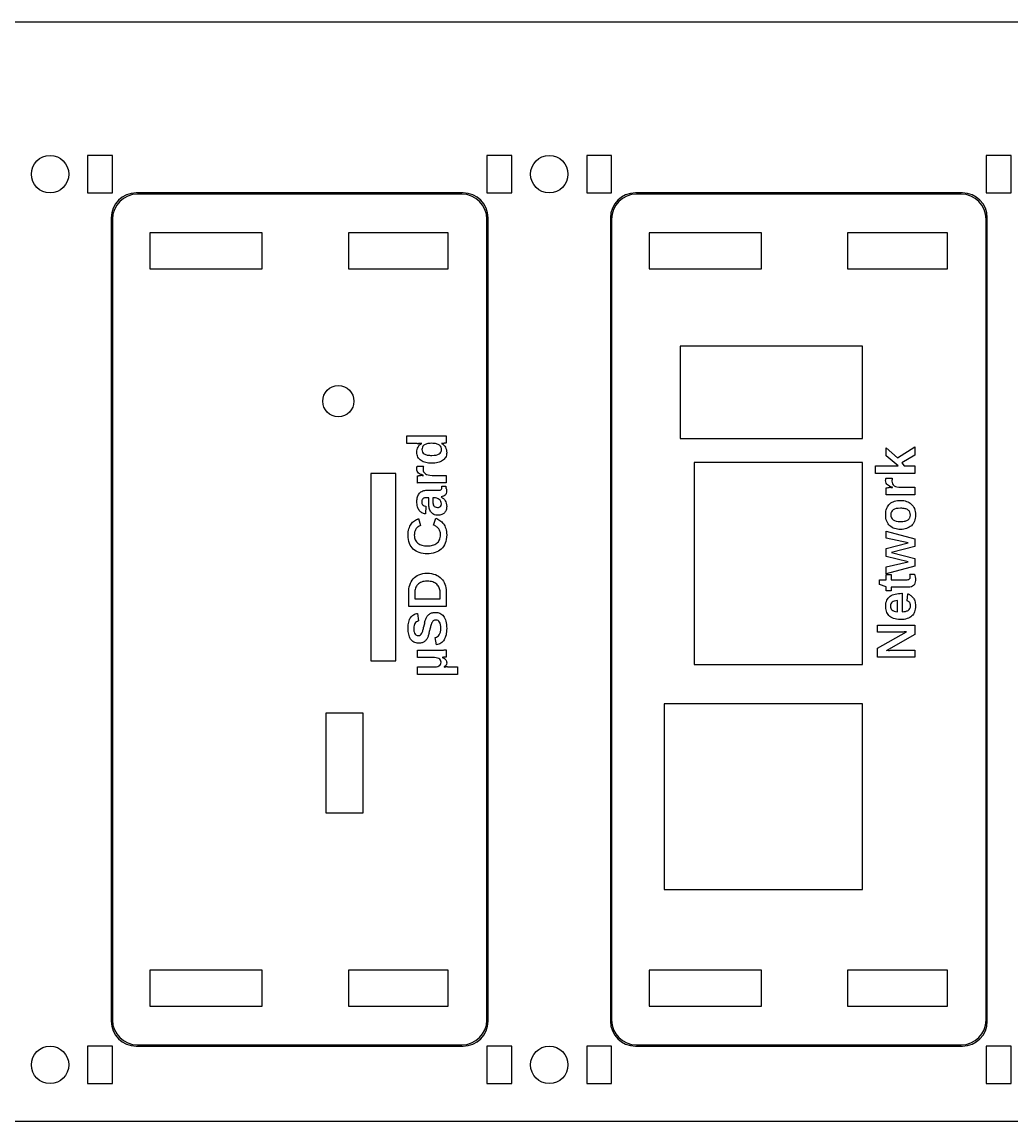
# Model space of a CAD drawing. Header units: millimetres. Extents: x 0 to 575, y 0 to 378.
# Drawn here: x 218.7 to 298, y 0 to 88.1 of the extents above; entities that cross this region are included whole.
import ezdxf

# ---------------------------------------------------------------- set-up
doc = ezdxf.new("R2010")
doc.units = ezdxf.units.MM
doc.layers.get('0').update_dxf_attribs({"color": 178, "true_color": 0x000000})
for name, color, linetype, true_color in [('cutout', 1, 'Continuous', 0xff0000), ('inner-cutout', 5, 'Continuous', 0x0000ff), ('outer-cutout', 6, 'Continuous', 0xff00ff), ('text', 3, 'Continuous', 0x00ff00)]:
    doc.layers.add(name, color=color, linetype=linetype, true_color=true_color)

msp = doc.modelspace()

# ---------------------------------------------------------------- linework, layer by layer
for p, q in [((2, 88.1), (480, 88.1)), ((2, 0), (480, 0))]:
    msp.add_line(p, q)
at = {"layer": 'cutout'}
for p, q in [((226, 77.4), (224, 77.4)), ((224, 77.4), (224, 74.4)), ((226, 74.4), (226, 77.4)), ((258, 77.4), (256, 77.4)), ((256, 77.4), (256, 74.4)), ((258, 74.4), (258, 77.4)), ((266, 77.4), (264, 77.4)), ((264, 77.4), (264, 74.4)), ((266, 74.4), (266, 77.4)), ((298, 77.4), (296, 77.4)), ((296, 77.4), (296, 74.4)), ((298, 74.4), (298, 77.4)), ((224, 74.4), (226, 74.4)), ((254.1, 74.4), (227.9, 74.4)), ((256, 74.4), (258, 74.4)), ((264, 74.4), (266, 74.4)), ((294.1, 74.4), (267.9, 74.4)), ((296, 74.4), (298, 74.4)), ((225.9, 72.4), (225.9, 8)), ((256.1, 8), (256.1, 72.4)), ((265.9, 72.4), (265.9, 8)), ((296.1, 8), (296.1, 72.4)), ((226, 6), (224, 6)), ((224, 6), (224, 3)), ((226, 3), (226, 6)), ((227.9, 6), (254.1, 6)), ((258, 6), (256, 6)), ((256, 6), (256, 3)), ((258, 3), (258, 6)), ((266, 6), (264, 6)), ((264, 6), (264, 3)), ((266, 3), (266, 6)), ((267.9, 6), (294.1, 6)), ((298, 6), (296, 6)), ((296, 6), (296, 3)), ((298, 3), (298, 6)), ((224, 3), (226, 3)), ((256, 3), (258, 3)), ((264, 3), (266, 3)), ((296, 3), (298, 3))]:
    msp.add_line(p, q, dxfattribs=at)
for centre in [(221, 75.9), (261, 75.9), (221, 4.5), (261, 4.5)]:
    msp.add_circle(centre, 1.5, dxfattribs=at)
for centre, start, end in [((227.9, 72.4), 90, 180), ((254.1, 72.4), 0, 90), ((267.9, 72.4), 90, 180), ((294.1, 72.4), 0, 90), ((227.9, 8), 180, 270), ((254.1, 8), 270, 0), ((267.9, 8), 180, 270), ((294.1, 8), 270, 0)]:
    msp.add_arc(centre, 2, start, end, dxfattribs=at)
at = {"layer": 'inner-cutout', "lineweight": -3}
for p, q in [((229, 71.2), (229, 68.3)), ((238, 71.2), (229, 71.2)), ((238, 68.3), (238, 71.2)), ((244.9, 71.2), (244.9, 68.3)), ((252.9, 71.2), (244.9, 71.2)), ((252.9, 68.3), (252.9, 71.2)), ((269, 71.2), (269, 68.3)), ((278, 71.2), (269, 71.2)), ((278, 68.3), (278, 71.2)), ((284.9, 71.2), (284.9, 68.3)), ((292.9, 71.2), (284.9, 71.2)), ((292.9, 68.3), (292.9, 71.2)), ((229, 68.3), (238, 68.3)), ((244.9, 68.3), (252.9, 68.3)), ((269, 68.3), (278, 68.3)), ((284.9, 68.3), (292.9, 68.3)), ((229, 12.1), (229, 9.2)), ((238, 12.1), (229, 12.1)), ((238, 9.2), (238, 12.1)), ((244.9, 12.1), (244.9, 9.2)), ((252.9, 12.1), (244.9, 12.1)), ((252.9, 9.2), (252.9, 12.1)), ((269, 12.1), (269, 9.2)), ((278, 12.1), (269, 12.1)), ((278, 9.2), (278, 12.1)), ((284.9, 12.1), (284.9, 9.2)), ((292.9, 12.1), (284.9, 12.1)), ((292.9, 9.2), (292.9, 12.1)), ((229, 9.2), (238, 9.2)), ((244.9, 9.2), (252.9, 9.2)), ((269, 9.2), (278, 9.2)), ((284.9, 9.2), (292.9, 9.2))]:
    msp.add_line(p, q, dxfattribs=at)
at = {"layer": 'inner-cutout'}
for p, q in [((286.1, 62.1), (271.5, 62.1)), ((271.5, 62.1), (271.5, 54.7)), ((286.1, 54.7), (286.1, 62.1)), ((271.5, 54.7), (286.1, 54.7)), ((286.1, 52.8), (272.6, 52.8)), ((272.6, 52.8), (272.6, 36.6)), ((286.1, 36.6), (286.1, 52.8)), ((246.7, 51.9), (246.7, 36.9)), ((248.7, 51.9), (246.7, 51.9)), ((248.7, 36.9), (248.7, 51.9)), ((246.7, 36.9), (248.7, 36.9)), ((272.6, 36.6), (286.1, 36.6)), ((243.1, 32.7), (243.1, 24.7)), ((246.1, 32.7), (243.1, 32.7)), ((246.1, 24.7), (246.1, 32.7)), ((286.1, 33.45), (270.2, 33.45)), ((270.2, 33.45), (270.2, 18.55)), ((286.1, 18.55), (286.1, 33.45)), ((243.1, 24.7), (246.1, 24.7)), ((270.2, 18.55), (286.1, 18.55))]:
    msp.add_line(p, q, dxfattribs=at)
msp.add_circle((244.1, 57.7), 1.25, dxfattribs=at)
at = {"layer": 'outer-cutout', "lineweight": -3}
for p, q in [((254, 74.3), (228, 74.3)), ((294, 74.3), (268, 74.3)), ((226, 72.3), (226, 8.1)), ((256, 8.1), (256, 72.3)), ((266, 72.3), (266, 8.1)), ((296, 8.1), (296, 72.3)), ((228, 6.1), (254, 6.1)), ((268, 6.1), (294, 6.1))]:
    msp.add_line(p, q, dxfattribs=at)
for centre, start, end in [((228, 72.3), 90, 180), ((254, 72.3), 0, 90), ((268, 72.3), 90, 180), ((294, 72.3), 0, 90), ((228, 8.1), 180, 270), ((254, 8.1), 270, 0), ((268, 8.1), 180, 270), ((294, 8.1), 270, 0)]:
    msp.add_arc(centre, 2, start, end, dxfattribs=at)
at = {"layer": 'text'}
for p, q in [((249.577, 54.315), (249.577, 54.913)), ((249.577, 54.913), (252.235, 54.913)), ((252.737, 54.93), (252.737, 54.351)), ((250.419, 54.315), (249.577, 54.315)), ((250.798, 54.315), (250.798, 54.319)), ((252.363, 54.319), (252.363, 54.311)), ((288, 53.328), (288, 53.972)), ((288, 53.972), (288.899, 53.162)), ((288.899, 53.162), (290.304, 54.033)), ((290.304, 54.033), (290.304, 53.379)), ((288.954, 52.507), (288, 53.328)), ((290.304, 53.379), (289.261, 52.764)), ((250.421, 52.484), (250.921, 52.484)), ((287.144, 51.908), (287.144, 52.507)), ((287.144, 52.507), (288.954, 52.507)), ((289.261, 52.764), (289.439, 52.507)), ((289.439, 52.507), (290.304, 52.507)), ((290.304, 52.507), (290.304, 51.908)), ((250.433, 51.141), (250.433, 51.711)), ((250.925, 51.739), (250.925, 51.748)), ((252.737, 51.158), (250.975, 51.158)), ((251.607, 51.756), (252.737, 51.756)), ((252.737, 51.756), (252.737, 51.158)), ((290.304, 51.908), (287.144, 51.908)), ((287.987, 51.534), (288.488, 51.534)), ((251.217, 50.565), (252.056, 50.565)), ((252.384, 50.886), (252.708, 50.886)), ((288, 50.191), (288, 50.761)), ((288.492, 50.789), (288.492, 50.797)), ((289.173, 50.806), (290.304, 50.806)), ((290.304, 50.806), (290.304, 50.208)), ((251.34, 49.966), (251.223, 49.966)), ((251.349, 49.47), (251.34, 49.966)), ((251.67, 49.966), (251.675, 49.66)), ((251.788, 49.966), (251.67, 49.966)), ((252.327, 50.041), (252.327, 50.028)), ((290.304, 50.208), (288.541, 50.208)), ((251.104, 49.289), (251.075, 48.665)), ((250.527, 48.286), (250.679, 47.732)), ((251.715, 47.777), (251.922, 48.324)), ((288, 46.732), (288, 47.286)), ((288, 47.286), (290.304, 46.681)), ((289.761, 46.341), (288, 46.732)), ((288, 45.9), (289.761, 46.341)), ((288, 45.259), (288, 45.9)), ((290.304, 46.049), (288.426, 45.583)), ((290.304, 46.681), (290.304, 46.049)), ((289.761, 44.814), (288, 45.259)), ((288.426, 45.583), (290.304, 45.101)), ((290.304, 45.101), (290.304, 44.469)), ((288, 44.435), (289.761, 44.814)), ((290.304, 44.469), (288, 43.873)), ((288, 43.873), (288, 44.435)), ((287.459, 43.009), (287.459, 43.383)), ((287.459, 43.383), (288, 43.383)), ((288, 43.383), (288, 43.82)), ((288, 43.82), (288.405, 43.82)), ((288.405, 43.82), (288.405, 43.383)), ((288.405, 43.383), (289.601, 43.383)), ((289.899, 43.846), (290.27, 43.846)), ((249.737, 41.236), (249.737, 42.322)), ((250.223, 42.309), (250.223, 41.864)), ((252.252, 41.864), (252.252, 42.397)), ((252.737, 42.45), (252.737, 41.236)), ((288, 42.821), (287.459, 43.009)), ((288, 42.5), (288, 42.821)), ((288.405, 42.5), (288, 42.5)), ((289.763, 42.792), (288.405, 42.792)), ((288.405, 42.792), (288.405, 42.5)), ((289.25, 42.303), (289.267, 42.303)), ((289.267, 42.303), (289.267, 40.825)), ((250.223, 41.864), (252.252, 41.864)), ((288.892, 40.829), (288.892, 41.724)), ((289.671, 41.705), (289.72, 42.269)), ((252.737, 41.236), (249.737, 41.236)), ((250.444, 40.693), (250.527, 40.084)), ((287.304, 39.185), (287.304, 39.743)), ((287.304, 39.743), (290.304, 39.743)), ((290.304, 39.743), (290.304, 39.006)), ((251.956, 38.159), (251.856, 38.766)), ((287.304, 37.896), (289.633, 39.223)), ((289.048, 39.185), (287.304, 39.185)), ((290.304, 39.006), (287.994, 37.699)), ((287.304, 37.179), (287.304, 37.896)), ((250.433, 37.151), (250.433, 37.749)), ((250.433, 37.749), (252.222, 37.749)), ((251.664, 37.151), (250.433, 37.151)), ((252.431, 37.168), (252.431, 37.162)), ((252.737, 37.767), (252.737, 37.196)), ((290.304, 37.179), (287.304, 37.179)), ((288.534, 37.737), (290.304, 37.737)), ((290.304, 37.737), (290.304, 37.179)), ((250.433, 35.801), (250.433, 36.399)), ((250.433, 36.399), (251.722, 36.399)), ((252.588, 36.399), (252.588, 36.391)), ((252.833, 36.399), (253.644, 36.399)), ((253.644, 36.399), (253.644, 35.801)), ((253.644, 35.801), (250.433, 35.801))]:
    msp.add_line(p, q, dxfattribs=at)
for centre, radius, start, end in [((250.416, 60.546), 6.231, 270.02062, 271.03794), ((250.642, 48.072), 6.245, 90.01933, 91.03679), ((252.297, 57.24), 2.923, 273.28843, 275.50898), ((253.091, 52.005), 2.222, 167.52682, 170.58072), ((251.838, 31.386), 20.376, 93.31641, 93.70364), ((251.186, 42.693), 9.051, 92.39851, 93.33617), ((290.657, 51.054), 2.222, 167.52682, 170.58072), ((268.194, 54.604), 15.926, 193.49832, 193.85211), ((251.831, 50.568), 0.927, 8.52939, 13.89188), ((288.753, 41.743), 9.051, 92.39851, 93.33617), ((263.236, 36.999), 12.571, 166.5921, 167.89472), ((236.377, 42.837), 15.449, 345.96275, 346.93746), ((252.219, 49.141), 11.392, 270.01456, 270.76762), ((289.218, 26.498), 11.268, 95.27774, 96.23619), ((252.833, 29.625), 6.774, 89.99467, 90.9953)]:
    msp.add_arc(centre, radius, start, end, dxfattribs=at)
for points in [[(252.235, 54.913), (252.347, 54.913), (252.447, 54.915), (252.534, 54.92)], [(252.534, 54.92), (252.621, 54.924), (252.689, 54.927), (252.737, 54.93)], [(250.391, 53.618), (250.391, 53.694), (250.399, 53.766), (250.414, 53.836)], [(250.414, 53.836), (250.43, 53.905), (250.454, 53.97), (250.487, 54.03)], [(250.487, 54.03), (250.519, 54.089), (250.561, 54.143), (250.612, 54.191)], [(250.612, 54.191), (250.663, 54.24), (250.725, 54.281), (250.798, 54.315)], [(250.735, 54.318), (250.707, 54.317), (250.676, 54.317), (250.64, 54.317)], [(250.798, 54.319), (250.783, 54.319), (250.762, 54.319), (250.735, 54.318)], [(250.833, 54.011), (250.809, 53.952), (250.798, 53.892), (250.798, 53.831)], [(250.798, 53.831), (250.798, 53.755), (250.813, 53.687), (250.842, 53.628)], [(250.956, 54.169), (250.897, 54.123), (250.856, 54.07), (250.833, 54.011)], [(251.195, 54.281), (251.095, 54.252), (251.015, 54.215), (250.956, 54.169)], [(251.573, 54.324), (251.421, 54.324), (251.295, 54.309), (251.195, 54.281)], [(251.957, 54.28), (251.854, 54.309), (251.726, 54.324), (251.573, 54.324)], [(251.588, 53.357), (252.11, 53.357), (252.371, 53.514), (252.371, 53.827)], [(252.203, 54.166), (252.142, 54.213), (252.06, 54.251), (251.957, 54.28)], [(252.333, 54.006), (252.307, 54.066), (252.264, 54.119), (252.203, 54.166)], [(252.371, 53.827), (252.371, 53.887), (252.358, 53.947), (252.333, 54.006)], [(252.465, 54.322), (252.426, 54.32), (252.392, 54.319), (252.363, 54.319)], [(252.363, 54.311), (252.512, 54.241), (252.618, 54.144), (252.683, 54.02)], [(252.677, 54.342), (252.648, 54.338), (252.615, 54.334), (252.578, 54.331)], [(252.737, 54.351), (252.726, 54.348), (252.706, 54.345), (252.677, 54.342)], [(252.683, 54.02), (252.748, 53.896), (252.78, 53.747), (252.78, 53.574)], [(250.48, 53.221), (250.421, 53.333), (250.391, 53.465), (250.391, 53.618)], [(250.728, 52.946), (250.623, 53.018), (250.54, 53.11), (250.48, 53.221)], [(251.106, 52.785), (250.96, 52.82), (250.834, 52.873), (250.728, 52.946)], [(250.842, 53.628), (250.872, 53.569), (250.919, 53.519), (250.983, 53.479)], [(250.983, 53.479), (251.047, 53.439), (251.128, 53.408), (251.228, 53.388)], [(251.228, 53.388), (251.327, 53.367), (251.447, 53.357), (251.588, 53.357)], [(252.441, 52.936), (252.335, 52.867), (252.209, 52.816), (252.063, 52.783)], [(252.69, 53.198), (252.631, 53.092), (252.548, 53.005), (252.441, 52.936)], [(252.78, 53.574), (252.78, 53.429), (252.75, 53.304), (252.69, 53.198)], [(250.389, 52.299), (250.389, 52.335), (250.392, 52.37), (250.398, 52.405)], [(250.426, 52.088), (250.401, 52.145), (250.389, 52.216), (250.389, 52.299)], [(250.398, 52.405), (250.405, 52.439), (250.412, 52.466), (250.421, 52.484)], [(250.533, 51.943), (250.487, 51.983), (250.451, 52.032), (250.426, 52.088)], [(250.899, 52.368), (250.892, 52.329), (250.889, 52.283), (250.889, 52.229)], [(250.889, 52.229), (250.889, 52.08), (250.949, 51.964), (251.07, 51.881)], [(251.588, 52.733), (251.413, 52.733), (251.252, 52.75), (251.106, 52.785)], [(252.063, 52.783), (251.918, 52.749), (251.759, 52.733), (251.588, 52.733)], [(250.433, 51.711), (250.45, 51.714), (250.48, 51.717), (250.522, 51.72)], [(250.522, 51.147), (250.481, 51.146), (250.452, 51.144), (250.433, 51.141)], [(250.658, 51.153), (250.608, 51.15), (250.562, 51.149), (250.522, 51.147)], [(250.701, 51.837), (250.635, 51.867), (250.579, 51.902), (250.533, 51.943)], [(250.817, 51.157), (250.762, 51.156), (250.709, 51.155), (250.658, 51.153)], [(250.925, 51.748), (250.842, 51.778), (250.767, 51.807), (250.701, 51.837)], [(250.807, 51.736), (250.856, 51.738), (250.895, 51.739), (250.925, 51.739)], [(250.975, 51.158), (250.925, 51.158), (250.872, 51.158), (250.817, 51.157)], [(251.07, 51.881), (251.191, 51.798), (251.369, 51.756), (251.607, 51.756)], [(287.956, 51.349), (287.956, 51.384), (287.959, 51.42), (287.965, 51.454)], [(287.993, 51.138), (287.968, 51.195), (287.956, 51.265), (287.956, 51.349)], [(287.965, 51.454), (287.971, 51.489), (287.979, 51.516), (287.987, 51.534)], [(288.099, 50.992), (288.053, 51.033), (288.018, 51.081), (287.993, 51.138)], [(288.466, 51.418), (288.459, 51.379), (288.456, 51.332), (288.456, 51.279)], [(288.456, 51.279), (288.456, 51.129), (288.516, 51.013), (288.637, 50.93)], [(250.444, 50.039), (250.48, 50.151), (250.532, 50.246), (250.603, 50.324)], [(250.603, 50.324), (250.673, 50.402), (250.759, 50.462), (250.862, 50.503)], [(250.862, 50.503), (250.964, 50.544), (251.082, 50.565), (251.217, 50.565)], [(252.056, 50.565), (252.11, 50.565), (252.158, 50.567), (252.201, 50.572)], [(252.201, 50.572), (252.243, 50.577), (252.279, 50.586), (252.308, 50.6)], [(252.308, 50.6), (252.338, 50.614), (252.36, 50.633), (252.374, 50.657)], [(252.374, 50.657), (252.389, 50.682), (252.397, 50.714), (252.397, 50.754)], [(252.397, 50.754), (252.397, 50.8), (252.392, 50.844), (252.384, 50.886)], [(252.763, 50.503), (252.763, 50.353), (252.726, 50.242), (252.652, 50.17)], [(252.748, 50.705), (252.752, 50.677), (252.756, 50.647), (252.759, 50.615)], [(252.759, 50.615), (252.762, 50.583), (252.763, 50.545), (252.763, 50.503)], [(288, 50.761), (288.017, 50.764), (288.046, 50.767), (288.088, 50.77)], [(288.088, 50.77), (288.13, 50.772), (288.176, 50.775), (288.226, 50.778)], [(288.268, 50.887), (288.202, 50.917), (288.146, 50.952), (288.099, 50.992)], [(288.492, 50.797), (288.408, 50.827), (288.333, 50.857), (288.268, 50.887)], [(288.374, 50.786), (288.423, 50.788), (288.462, 50.789), (288.492, 50.789)], [(288.637, 50.93), (288.757, 50.847), (288.936, 50.806), (289.173, 50.806)], [(250.391, 49.656), (250.391, 49.799), (250.409, 49.927), (250.444, 50.039)], [(250.441, 49.244), (250.408, 49.361), (250.391, 49.498), (250.391, 49.656)], [(250.801, 49.774), (250.786, 49.732), (250.778, 49.684), (250.778, 49.63)], [(250.778, 49.63), (250.778, 49.58), (250.783, 49.536), (250.793, 49.497)], [(250.793, 49.497), (250.803, 49.458), (250.821, 49.424), (250.846, 49.396)], [(250.876, 49.879), (250.841, 49.851), (250.816, 49.816), (250.801, 49.774)], [(250.846, 49.396), (250.871, 49.367), (250.904, 49.344), (250.946, 49.327)], [(251.014, 49.944), (250.958, 49.929), (250.912, 49.908), (250.876, 49.879)], [(251.223, 49.966), (251.14, 49.966), (251.07, 49.959), (251.014, 49.944)], [(251.39, 49.117), (251.364, 49.228), (251.35, 49.345), (251.349, 49.47)], [(251.675, 49.66), (251.678, 49.596), (251.683, 49.535), (251.691, 49.478)], [(251.691, 49.478), (251.699, 49.42), (251.715, 49.37), (251.74, 49.327)], [(252.001, 49.93), (251.931, 49.954), (251.86, 49.966), (251.788, 49.966)], [(252.185, 49.829), (252.131, 49.873), (252.07, 49.906), (252.001, 49.93)], [(252.314, 49.67), (252.281, 49.733), (252.238, 49.786), (252.185, 49.829)], [(252.283, 49.261), (252.336, 49.311), (252.363, 49.378), (252.363, 49.462)], [(252.363, 49.462), (252.363, 49.539), (252.346, 49.608), (252.314, 49.67)], [(252.652, 50.17), (252.579, 50.098), (252.47, 50.055), (252.327, 50.041)], [(252.327, 50.028), (252.47, 49.949), (252.581, 49.847), (252.661, 49.723)], [(252.661, 49.723), (252.74, 49.599), (252.78, 49.448), (252.78, 49.27)], [(288.088, 50.197), (288.048, 50.196), (288.018, 50.193), (288, 50.191)], [(288.047, 49.119), (288.107, 49.265), (288.189, 49.385), (288.295, 49.478)], [(288.225, 50.202), (288.174, 50.2), (288.129, 50.198), (288.088, 50.197)], [(288.383, 50.207), (288.328, 50.206), (288.275, 50.204), (288.225, 50.202)], [(288.295, 49.478), (288.401, 49.571), (288.526, 49.639), (288.672, 49.683)], [(288.541, 50.208), (288.491, 50.208), (288.439, 50.207), (288.383, 50.207)], [(288.672, 49.683), (288.817, 49.726), (288.977, 49.748), (289.15, 49.748)], [(289.15, 49.748), (289.326, 49.748), (289.487, 49.723), (289.633, 49.674)], [(289.633, 49.674), (289.78, 49.625), (289.906, 49.552), (290.011, 49.454)], [(290.011, 49.454), (290.117, 49.356), (290.199, 49.234), (290.258, 49.088)], [(250.583, 48.948), (250.522, 49.028), (250.474, 49.127), (250.441, 49.244)], [(250.799, 48.759), (250.716, 48.805), (250.644, 48.867), (250.583, 48.948)], [(251.075, 48.665), (250.974, 48.682), (250.882, 48.714), (250.799, 48.759)], [(250.946, 49.327), (250.987, 49.309), (251.04, 49.296), (251.104, 49.289)], [(251.516, 48.827), (251.459, 48.91), (251.417, 49.006), (251.39, 49.117)], [(251.742, 48.632), (251.649, 48.68), (251.574, 48.745), (251.516, 48.827)], [(251.74, 49.327), (251.765, 49.283), (251.801, 49.249), (251.848, 49.223)], [(252.086, 48.561), (251.95, 48.561), (251.835, 48.585), (251.742, 48.632)], [(251.848, 49.223), (251.894, 49.198), (251.958, 49.185), (252.039, 49.185)], [(252.039, 49.185), (252.148, 49.185), (252.23, 49.21), (252.283, 49.261)], [(252.382, 48.61), (252.295, 48.577), (252.197, 48.561), (252.086, 48.561)], [(252.6, 48.751), (252.541, 48.69), (252.468, 48.643), (252.382, 48.61)], [(252.734, 48.973), (252.704, 48.886), (252.659, 48.812), (252.6, 48.751)], [(252.78, 49.27), (252.78, 49.16), (252.765, 49.061), (252.734, 48.973)], [(287.958, 48.589), (287.958, 48.796), (287.987, 48.973), (288.047, 49.119)], [(288.047, 48.076), (287.987, 48.222), (287.958, 48.393), (287.958, 48.589)], [(288.554, 48.987), (288.43, 48.898), (288.368, 48.768), (288.368, 48.597)], [(288.368, 48.597), (288.368, 48.422), (288.431, 48.287), (288.556, 48.193)], [(289.15, 49.121), (288.876, 49.121), (288.677, 49.077), (288.554, 48.987)], [(289.506, 49.085), (289.406, 49.109), (289.288, 49.121), (289.15, 49.121)], [(289.75, 48.979), (289.687, 49.026), (289.605, 49.061), (289.506, 49.085)], [(289.892, 48.805), (289.861, 48.874), (289.814, 48.932), (289.75, 48.979)], [(289.938, 48.57), (289.938, 48.658), (289.922, 48.737), (289.892, 48.805)], [(289.892, 48.359), (289.922, 48.423), (289.938, 48.493), (289.938, 48.57)], [(290.258, 49.088), (290.317, 48.941), (290.346, 48.771), (290.346, 48.577)], [(290.346, 48.577), (290.346, 48.389), (290.317, 48.224), (290.259, 48.08)], [(249.754, 47.473), (249.795, 47.62), (249.853, 47.747), (249.928, 47.854)], [(249.928, 47.854), (250.002, 47.961), (250.09, 48.05), (250.192, 48.12)], [(250.192, 48.12), (250.293, 48.191), (250.405, 48.246), (250.527, 48.286)], [(250.494, 47.64), (250.435, 47.599), (250.383, 47.547), (250.338, 47.484)], [(250.679, 47.732), (250.615, 47.712), (250.553, 47.682), (250.494, 47.64)], [(251.922, 47.674), (251.854, 47.715), (251.785, 47.75), (251.715, 47.777)], [(251.922, 48.324), (252.03, 48.28), (252.136, 48.222), (252.239, 48.151)], [(252.105, 47.516), (252.051, 47.579), (251.99, 47.632), (251.922, 47.674)], [(252.239, 48.151), (252.343, 48.08), (252.434, 47.992), (252.514, 47.885)], [(252.514, 47.885), (252.593, 47.779), (252.658, 47.652), (252.706, 47.505)], [(288.296, 47.712), (288.19, 47.808), (288.107, 47.93), (288.047, 48.076)], [(288.674, 47.496), (288.529, 47.544), (288.403, 47.616), (288.296, 47.712)], [(288.556, 48.193), (288.681, 48.1), (288.879, 48.053), (289.15, 48.053)], [(289.15, 48.053), (289.288, 48.053), (289.406, 48.065), (289.506, 48.09)], [(289.506, 48.09), (289.605, 48.115), (289.687, 48.15), (289.75, 48.195)], [(290.015, 47.719), (289.909, 47.622), (289.783, 47.549), (289.636, 47.499)], [(289.75, 48.195), (289.814, 48.241), (289.861, 48.295), (289.892, 48.359)], [(290.259, 48.08), (290.201, 47.937), (290.12, 47.817), (290.015, 47.719)], [(249.692, 46.959), (249.692, 47.155), (249.713, 47.326), (249.754, 47.473)], [(249.8, 46.3), (249.728, 46.487), (249.692, 46.706), (249.692, 46.959)], [(250.228, 47.261), (250.2, 47.176), (250.187, 47.08), (250.187, 46.972)], [(250.187, 46.972), (250.187, 46.82), (250.211, 46.689), (250.26, 46.58)], [(250.338, 47.484), (250.292, 47.421), (250.256, 47.346), (250.228, 47.261)], [(252.236, 47.292), (252.203, 47.378), (252.159, 47.453), (252.105, 47.516)], [(252.207, 46.585), (252.26, 46.697), (252.286, 46.83), (252.286, 46.987)], [(252.286, 46.987), (252.286, 47.105), (252.27, 47.206), (252.236, 47.292)], [(252.78, 46.987), (252.78, 46.727), (252.741, 46.502), (252.664, 46.311)], [(252.706, 47.505), (252.755, 47.358), (252.78, 47.185), (252.78, 46.987)], [(289.15, 47.424), (288.978, 47.424), (288.819, 47.448), (288.674, 47.496)], [(289.636, 47.499), (289.489, 47.449), (289.327, 47.424), (289.15, 47.424)], [(250.107, 45.837), (249.974, 45.959), (249.872, 46.113), (249.8, 46.3)], [(250.589, 45.563), (250.4, 45.623), (250.239, 45.715), (250.107, 45.837)], [(250.26, 46.58), (250.309, 46.471), (250.379, 46.381), (250.47, 46.31)], [(250.47, 46.31), (250.561, 46.24), (250.67, 46.188), (250.797, 46.155)], [(250.797, 46.155), (250.924, 46.122), (251.066, 46.105), (251.223, 46.105)], [(251.223, 46.105), (251.38, 46.105), (251.523, 46.122), (251.653, 46.155)], [(251.653, 46.155), (251.782, 46.188), (251.894, 46.24), (251.988, 46.311)], [(252.34, 45.84), (252.202, 45.716), (252.038, 45.623), (251.848, 45.563)], [(251.988, 46.311), (252.081, 46.383), (252.155, 46.474), (252.207, 46.585)], [(252.664, 46.311), (252.586, 46.121), (252.479, 45.964), (252.34, 45.84)], [(251.223, 45.473), (250.989, 45.473), (250.778, 45.503), (250.589, 45.563)], [(251.848, 45.563), (251.657, 45.503), (251.449, 45.473), (251.223, 45.473)], [(249.825, 42.963), (249.883, 43.157), (249.972, 43.325), (250.093, 43.465)], [(250.093, 43.465), (250.214, 43.606), (250.367, 43.715), (250.553, 43.793)], [(250.766, 43.207), (250.641, 43.159), (250.538, 43.093), (250.458, 43.008)], [(250.553, 43.793), (250.739, 43.872), (250.96, 43.911), (251.215, 43.911)], [(251.215, 43.278), (251.04, 43.278), (250.891, 43.254), (250.766, 43.207)], [(251.215, 43.911), (251.465, 43.911), (251.685, 43.873), (251.874, 43.798)], [(251.664, 43.211), (251.535, 43.256), (251.386, 43.278), (251.215, 43.278)], [(251.989, 43.026), (251.902, 43.105), (251.793, 43.166), (251.664, 43.211)], [(251.874, 43.798), (252.064, 43.722), (252.222, 43.619), (252.35, 43.489)], [(252.35, 43.489), (252.478, 43.358), (252.574, 43.204), (252.64, 43.026)], [(289.601, 43.383), (289.714, 43.383), (289.796, 43.405), (289.85, 43.447)], [(289.85, 43.447), (289.903, 43.49), (289.929, 43.556), (289.929, 43.646)], [(289.921, 43.745), (289.915, 43.775), (289.908, 43.809), (289.899, 43.846)], [(289.929, 43.646), (289.929, 43.682), (289.927, 43.716), (289.921, 43.745)], [(290.342, 43.341), (290.342, 43.165), (290.294, 43.029), (290.199, 42.934)], [(290.27, 43.846), (290.294, 43.772), (290.312, 43.694), (290.324, 43.612)], [(290.324, 43.612), (290.336, 43.529), (290.342, 43.439), (290.342, 43.341)], [(249.737, 42.322), (249.737, 42.555), (249.766, 42.768), (249.825, 42.963)], [(250.28, 42.702), (250.242, 42.584), (250.223, 42.453), (250.223, 42.309)], [(250.458, 43.008), (250.378, 42.923), (250.319, 42.821), (250.28, 42.702)], [(252.186, 42.747), (252.142, 42.854), (252.076, 42.947), (251.989, 43.026)], [(252.252, 42.397), (252.252, 42.523), (252.23, 42.64), (252.186, 42.747)], [(252.64, 43.026), (252.705, 42.847), (252.737, 42.655), (252.737, 42.45)], [(288.725, 42.245), (288.884, 42.284), (289.058, 42.303), (289.25, 42.303)], [(290.199, 42.934), (290.103, 42.839), (289.958, 42.792), (289.763, 42.792)], [(287.958, 41.283), (287.958, 41.465), (287.989, 41.62), (288.052, 41.748)], [(288.052, 41.748), (288.116, 41.877), (288.204, 41.982), (288.318, 42.064)], [(288.318, 42.064), (288.431, 42.147), (288.567, 42.207), (288.725, 42.245)], [(288.474, 41.59), (288.381, 41.511), (288.335, 41.406), (288.335, 41.275)], [(288.892, 41.724), (288.706, 41.712), (288.567, 41.668), (288.474, 41.59)], [(289.879, 41.562), (289.834, 41.629), (289.765, 41.676), (289.671, 41.705)], [(289.72, 42.269), (289.786, 42.243), (289.855, 42.208), (289.929, 42.161)], [(289.946, 41.304), (289.946, 41.409), (289.924, 41.495), (289.879, 41.562)], [(289.929, 42.161), (290.003, 42.115), (290.071, 42.054), (290.133, 41.977)], [(290.133, 41.977), (290.194, 41.901), (290.246, 41.805), (290.286, 41.691)], [(290.286, 41.691), (290.326, 41.576), (290.346, 41.438), (290.346, 41.275)], [(249.878, 40.349), (249.94, 40.444), (250.019, 40.518), (250.113, 40.573)], [(250.113, 40.573), (250.207, 40.628), (250.318, 40.668), (250.444, 40.693)], [(251.194, 40.412), (251.236, 40.485), (251.288, 40.547), (251.35, 40.601)], [(251.35, 40.601), (251.412, 40.654), (251.485, 40.696), (251.571, 40.726)], [(251.571, 40.726), (251.656, 40.757), (251.757, 40.772), (251.873, 40.772)], [(251.873, 40.772), (252.009, 40.772), (252.133, 40.747), (252.244, 40.698)], [(252.244, 40.698), (252.356, 40.648), (252.451, 40.571), (252.531, 40.467)], [(288.019, 40.87), (287.978, 41), (287.958, 41.138), (287.958, 41.283)], [(288.221, 40.524), (288.128, 40.624), (288.061, 40.739), (288.019, 40.87)], [(288.335, 41.275), (288.335, 41.214), (288.345, 41.156), (288.365, 41.103)], [(288.365, 41.103), (288.386, 41.05), (288.418, 41.004), (288.463, 40.965)], [(288.463, 40.965), (288.508, 40.926), (288.566, 40.894), (288.637, 40.87)], [(288.637, 40.87), (288.708, 40.846), (288.793, 40.832), (288.892, 40.829)], [(289.267, 40.825), (289.364, 40.825), (289.453, 40.834), (289.537, 40.851)], [(289.537, 40.851), (289.62, 40.868), (289.691, 40.896), (289.752, 40.934)], [(289.752, 40.934), (289.812, 40.972), (289.859, 41.022), (289.894, 41.083)], [(289.894, 41.083), (289.929, 41.144), (289.946, 41.218), (289.946, 41.304)], [(290.273, 40.826), (290.224, 40.693), (290.15, 40.58), (290.05, 40.487)], [(290.346, 41.275), (290.346, 41.108), (290.322, 40.959), (290.273, 40.826)], [(249.692, 39.495), (249.692, 39.691), (249.708, 39.858), (249.738, 39.998)], [(249.738, 39.998), (249.769, 40.138), (249.815, 40.255), (249.878, 40.349)], [(250.235, 39.894), (250.17, 39.798), (250.138, 39.661), (250.138, 39.482)], [(250.527, 40.084), (250.398, 40.053), (250.301, 39.989), (250.235, 39.894)], [(251.007, 39.914), (251.029, 40.006), (251.055, 40.094), (251.085, 40.178)], [(251.085, 40.178), (251.115, 40.262), (251.151, 40.34), (251.194, 40.412)], [(251.492, 39.652), (251.469, 39.554), (251.447, 39.452), (251.426, 39.345)], [(251.577, 39.912), (251.543, 39.836), (251.515, 39.75), (251.492, 39.652)], [(251.707, 40.093), (251.654, 40.047), (251.611, 39.987), (251.577, 39.912)], [(251.909, 40.161), (251.827, 40.161), (251.759, 40.138), (251.707, 40.093)], [(252.212, 39.992), (252.148, 40.105), (252.047, 40.161), (251.909, 40.161)], [(252.309, 39.503), (252.309, 39.716), (252.277, 39.879), (252.212, 39.992)], [(252.531, 40.467), (252.61, 40.362), (252.672, 40.229), (252.715, 40.066)], [(252.715, 40.066), (252.758, 39.904), (252.78, 39.71), (252.78, 39.486)], [(288.586, 40.285), (288.435, 40.344), (288.314, 40.424), (288.221, 40.524)], [(289.142, 40.197), (288.921, 40.197), (288.736, 40.226), (288.586, 40.285)], [(289.673, 40.271), (289.522, 40.222), (289.345, 40.197), (289.142, 40.197)], [(290.05, 40.487), (289.949, 40.393), (289.824, 40.321), (289.673, 40.271)], [(249.739, 39.015), (249.708, 39.162), (249.692, 39.321), (249.692, 39.495)], [(249.887, 38.638), (249.82, 38.743), (249.771, 38.869), (249.739, 39.015)], [(250.138, 39.482), (250.138, 39.371), (250.147, 39.279), (250.166, 39.206)], [(250.166, 39.206), (250.186, 39.133), (250.212, 39.074), (250.244, 39.031)], [(250.244, 39.031), (250.277, 38.988), (250.314, 38.957), (250.358, 38.939)], [(250.358, 38.939), (250.401, 38.92), (250.447, 38.911), (250.495, 38.911)], [(250.495, 38.911), (250.569, 38.911), (250.63, 38.929), (250.677, 38.964)], [(250.677, 38.964), (250.725, 39), (250.765, 39.049), (250.797, 39.113)], [(250.797, 39.113), (250.829, 39.177), (250.856, 39.253), (250.878, 39.342)], [(250.878, 39.342), (250.9, 39.431), (250.922, 39.529), (250.944, 39.635)], [(251.287, 38.846), (251.258, 38.769), (251.222, 38.697), (251.181, 38.63)], [(251.364, 39.09), (251.343, 39.005), (251.317, 38.924), (251.287, 38.846)], [(251.856, 38.766), (251.923, 38.783), (251.984, 38.808), (252.039, 38.841)], [(252.039, 38.841), (252.094, 38.873), (252.142, 38.918), (252.183, 38.976)], [(252.183, 38.976), (252.223, 39.034), (252.254, 39.105), (252.276, 39.191)], [(252.276, 39.191), (252.298, 39.277), (252.309, 39.381), (252.309, 39.503)], [(252.727, 38.96), (252.691, 38.808), (252.639, 38.678), (252.569, 38.569)], [(252.78, 39.486), (252.78, 39.287), (252.762, 39.112), (252.727, 38.96)], [(289.259, 39.19), (289.189, 39.186), (289.119, 39.185), (289.048, 39.185)], [(289.446, 39.204), (289.391, 39.198), (289.328, 39.194), (289.259, 39.19)], [(289.633, 39.223), (289.573, 39.216), (289.511, 39.209), (289.446, 39.204)], [(250.148, 38.389), (250.042, 38.449), (249.955, 38.532), (249.887, 38.638)], [(250.531, 38.3), (250.382, 38.3), (250.254, 38.33), (250.148, 38.389)], [(250.817, 38.341), (250.736, 38.314), (250.641, 38.3), (250.531, 38.3)], [(251.029, 38.456), (250.968, 38.407), (250.898, 38.369), (250.817, 38.341)], [(251.181, 38.63), (251.14, 38.563), (251.089, 38.505), (251.029, 38.456)], [(252.31, 38.305), (252.207, 38.238), (252.089, 38.189), (251.956, 38.159)], [(252.569, 38.569), (252.5, 38.461), (252.414, 38.373), (252.31, 38.305)], [(251.936, 37.132), (251.854, 37.144), (251.764, 37.151), (251.664, 37.151)], [(252.144, 37.068), (252.087, 37.098), (252.018, 37.119), (251.936, 37.132)], [(252.279, 36.951), (252.247, 36.999), (252.202, 37.038), (252.144, 37.068)], [(252.372, 37.75), (252.424, 37.751), (252.474, 37.752), (252.521, 37.755)], [(252.605, 37.179), (252.55, 37.172), (252.492, 37.168), (252.431, 37.168)], [(252.431, 37.162), (252.5, 37.135), (252.558, 37.106), (252.603, 37.075)], [(252.521, 37.755), (252.569, 37.757), (252.612, 37.759), (252.65, 37.761)], [(252.603, 37.075), (252.649, 37.045), (252.685, 37.012), (252.711, 36.978)], [(252.737, 37.196), (252.705, 37.191), (252.661, 37.186), (252.605, 37.179)], [(252.65, 37.761), (252.689, 37.763), (252.718, 37.765), (252.737, 37.767)], [(288.181, 37.718), (288.235, 37.723), (288.293, 37.728), (288.356, 37.732)], [(288.356, 37.732), (288.418, 37.735), (288.478, 37.737), (288.534, 37.737)], [(251.722, 36.399), (251.813, 36.399), (251.895, 36.405), (251.969, 36.416)], [(251.969, 36.416), (252.042, 36.428), (252.106, 36.448), (252.159, 36.476)], [(252.159, 36.476), (252.213, 36.504), (252.254, 36.542), (252.283, 36.59)], [(252.327, 36.772), (252.327, 36.843), (252.311, 36.903), (252.279, 36.951)], [(252.283, 36.59), (252.312, 36.638), (252.327, 36.698), (252.327, 36.772)], [(252.729, 36.535), (252.695, 36.477), (252.648, 36.432), (252.588, 36.399)], [(252.588, 36.391), (252.634, 36.395), (252.676, 36.397), (252.715, 36.398)], [(252.711, 36.978), (252.737, 36.943), (252.755, 36.905), (252.765, 36.864)], [(252.78, 36.731), (252.78, 36.658), (252.763, 36.592), (252.729, 36.535)], [(252.765, 36.864), (252.775, 36.822), (252.78, 36.778), (252.78, 36.731)]]:
    msp.add_open_spline(points, degree=3, dxfattribs=at)

doc.saveas('drawing.dxf')
